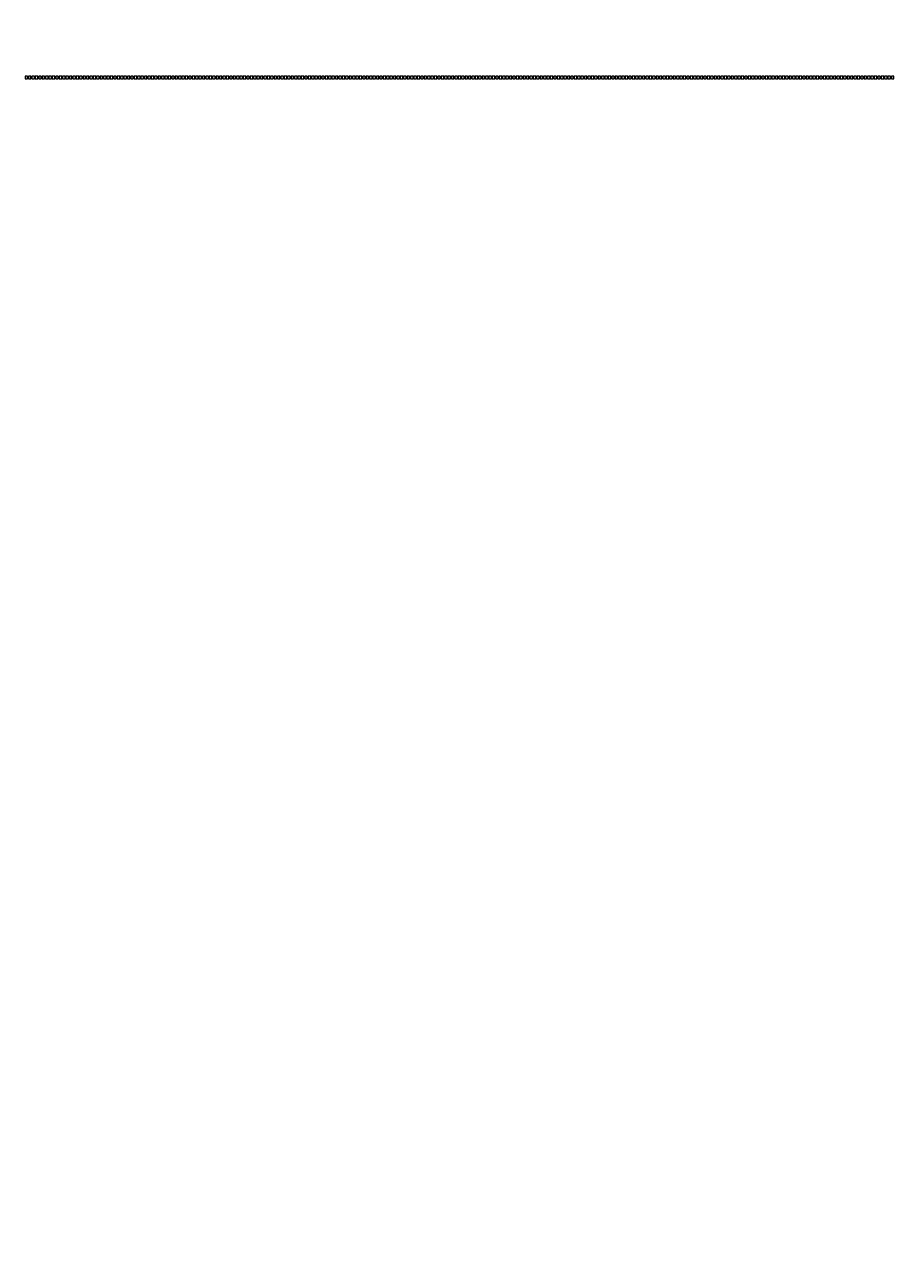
# Model space of a CAD drawing. Header units: inches. Extents: x 0 to 114300, y 0 to 114300.
# Drawn here: x 54996 to 56016, y 93016 to 94460 of the extents above; entities that cross this region are included whole.
import ezdxf

# ---------------------------------------------------------------- set-up
doc = ezdxf.new("R2010")
doc.units = ezdxf.units.IN
doc.header["$MEASUREMENT"] = 0

msp = doc.modelspace()

# ---------------------------------------------------------------- hatches: boundary and pattern name
h = msp.add_hatch()
h.set_pattern_fill('ANSI31', color=256, scale=100)
h.set_pattern_definition([(45, (-3636.992, -6350), (-8.8388348, 8.8388348), [])])
h.paths.add_polyline_path([(114300, 0), (0, 0), (0, 114300), (114300, 114300)])
edge = h.paths.add_edge_path(flags=16)
edge.add_arc((57150, 57150), 50800, 288.35844, 529.79531, ccw=False)
edge.add_line((73150, 8935.5), (41150, 8935.5))
edge.add_arc((57150, 57150), 50800, 190.20469, 251.64156, ccw=False)
edge.add_arc((57150, 57150), 50800, 169.79531, 190.20469, ccw=False)

# ---------------------------------------------------------------- linework, layer by layer
for points in [[(54999.9, 94396.7), (54999.9, 94399.7), (54996.9, 94399.7), (54996.9, 94396.7)], [(55003.9, 94396.7), (55003.9, 94399.7), (55000.9, 94399.7), (55000.9, 94396.7)], [(55007.9, 94396.7), (55007.9, 94399.7), (55004.9, 94399.7), (55004.9, 94396.7)], [(55011.9, 94396.7), (55011.9, 94399.7), (55008.9, 94399.7), (55008.9, 94396.7)], [(55015.9, 94396.7), (55015.9, 94399.7), (55012.9, 94399.7), (55012.9, 94396.7)], [(55019.9, 94396.7), (55019.9, 94399.7), (55016.9, 94399.7), (55016.9, 94396.7)], [(55023.9, 94396.7), (55023.9, 94399.7), (55020.9, 94399.7), (55020.9, 94396.7)], [(55027.9, 94396.7), (55027.9, 94399.7), (55024.9, 94399.7), (55024.9, 94396.7)], [(55031.9, 94396.7), (55031.9, 94399.7), (55028.9, 94399.7), (55028.9, 94396.7)], [(55035.9, 94396.7), (55035.9, 94399.7), (55032.9, 94399.7), (55032.9, 94396.7)], [(55039.9, 94396.7), (55039.9, 94399.7), (55036.9, 94399.7), (55036.9, 94396.7)], [(55043.9, 94396.7), (55043.9, 94399.7), (55040.9, 94399.7), (55040.9, 94396.7)], [(55047.9, 94396.7), (55047.9, 94399.7), (55044.9, 94399.7), (55044.9, 94396.7)], [(55051.9, 94396.7), (55051.9, 94399.7), (55048.9, 94399.7), (55048.9, 94396.7)], [(55055.9, 94396.7), (55055.9, 94399.7), (55052.9, 94399.7), (55052.9, 94396.7)], [(55059.9, 94396.7), (55059.9, 94399.7), (55056.9, 94399.7), (55056.9, 94396.7)], [(55063.9, 94396.7), (55063.9, 94399.7), (55060.9, 94399.7), (55060.9, 94396.7)], [(55067.9, 94396.7), (55067.9, 94399.7), (55064.9, 94399.7), (55064.9, 94396.7)], [(55071.9, 94396.7), (55071.9, 94399.7), (55068.9, 94399.7), (55068.9, 94396.7)], [(55075.9, 94396.7), (55075.9, 94399.7), (55072.9, 94399.7), (55072.9, 94396.7)], [(55079.9, 94396.7), (55079.9, 94399.7), (55076.9, 94399.7), (55076.9, 94396.7)], [(55083.9, 94396.7), (55083.9, 94399.7), (55080.9, 94399.7), (55080.9, 94396.7)], [(55087.9, 94396.7), (55087.9, 94399.7), (55084.9, 94399.7), (55084.9, 94396.7)], [(55091.9, 94396.7), (55091.9, 94399.7), (55088.9, 94399.7), (55088.9, 94396.7)], [(55095.9, 94396.7), (55095.9, 94399.7), (55092.9, 94399.7), (55092.9, 94396.7)], [(55099.9, 94396.7), (55099.9, 94399.7), (55096.9, 94399.7), (55096.9, 94396.7)], [(55103.9, 94396.7), (55103.9, 94399.7), (55100.9, 94399.7), (55100.9, 94396.7)], [(55107.9, 94396.7), (55107.9, 94399.7), (55104.9, 94399.7), (55104.9, 94396.7)], [(55111.9, 94396.7), (55111.9, 94399.7), (55108.9, 94399.7), (55108.9, 94396.7)], [(55115.9, 94396.7), (55115.9, 94399.7), (55112.9, 94399.7), (55112.9, 94396.7)], [(55119.9, 94396.7), (55119.9, 94399.7), (55116.9, 94399.7), (55116.9, 94396.7)], [(55123.9, 94396.7), (55123.9, 94399.7), (55120.9, 94399.7), (55120.9, 94396.7)], [(55127.9, 94396.7), (55127.9, 94399.7), (55124.9, 94399.7), (55124.9, 94396.7)], [(55131.9, 94396.7), (55131.9, 94399.7), (55128.9, 94399.7), (55128.9, 94396.7)], [(55135.9, 94396.7), (55135.9, 94399.7), (55132.9, 94399.7), (55132.9, 94396.7)], [(55139.9, 94396.7), (55139.9, 94399.7), (55136.9, 94399.7), (55136.9, 94396.7)], [(55143.9, 94396.7), (55143.9, 94399.7), (55140.9, 94399.7), (55140.9, 94396.7)], [(55147.9, 94396.7), (55147.9, 94399.7), (55144.9, 94399.7), (55144.9, 94396.7)], [(55151.9, 94396.7), (55151.9, 94399.7), (55148.9, 94399.7), (55148.9, 94396.7)], [(55155.9, 94396.7), (55155.9, 94399.7), (55152.9, 94399.7), (55152.9, 94396.7)], [(55159.9, 94396.7), (55159.9, 94399.7), (55156.9, 94399.7), (55156.9, 94396.7)], [(55163.9, 94396.7), (55163.9, 94399.7), (55160.9, 94399.7), (55160.9, 94396.7)], [(55167.9, 94396.7), (55167.9, 94399.7), (55164.9, 94399.7), (55164.9, 94396.7)], [(55171.9, 94396.7), (55171.9, 94399.7), (55168.9, 94399.7), (55168.9, 94396.7)], [(55175.9, 94396.7), (55175.9, 94399.7), (55172.9, 94399.7), (55172.9, 94396.7)], [(55179.9, 94396.7), (55179.9, 94399.7), (55176.9, 94399.7), (55176.9, 94396.7)], [(55183.9, 94396.7), (55183.9, 94399.7), (55180.9, 94399.7), (55180.9, 94396.7)], [(55187.9, 94396.7), (55187.9, 94399.7), (55184.9, 94399.7), (55184.9, 94396.7)], [(55191.9, 94396.7), (55191.9, 94399.7), (55188.9, 94399.7), (55188.9, 94396.7)], [(55195.9, 94396.7), (55195.9, 94399.7), (55192.9, 94399.7), (55192.9, 94396.7)], [(55199.9, 94396.7), (55199.9, 94399.7), (55196.9, 94399.7), (55196.9, 94396.7)], [(55203.9, 94396.7), (55203.9, 94399.7), (55200.9, 94399.7), (55200.9, 94396.7)], [(55207.9, 94396.7), (55207.9, 94399.7), (55204.9, 94399.7), (55204.9, 94396.7)], [(55211.9, 94396.7), (55211.9, 94399.7), (55208.9, 94399.7), (55208.9, 94396.7)], [(55215.9, 94396.7), (55215.9, 94399.7), (55212.9, 94399.7), (55212.9, 94396.7)], [(55219.9, 94396.7), (55219.9, 94399.7), (55216.9, 94399.7), (55216.9, 94396.7)], [(55223.9, 94396.7), (55223.9, 94399.7), (55220.9, 94399.7), (55220.9, 94396.7)], [(55227.9, 94396.7), (55227.9, 94399.7), (55224.9, 94399.7), (55224.9, 94396.7)], [(55231.9, 94396.7), (55231.9, 94399.7), (55228.9, 94399.7), (55228.9, 94396.7)], [(55235.9, 94396.7), (55235.9, 94399.7), (55232.9, 94399.7), (55232.9, 94396.7)], [(55239.9, 94396.7), (55239.9, 94399.7), (55236.9, 94399.7), (55236.9, 94396.7)], [(55243.9, 94396.7), (55243.9, 94399.7), (55240.9, 94399.7), (55240.9, 94396.7)], [(55247.9, 94396.7), (55247.9, 94399.7), (55244.9, 94399.7), (55244.9, 94396.7)], [(55251.9, 94396.7), (55251.9, 94399.7), (55248.9, 94399.7), (55248.9, 94396.7)], [(55255.9, 94396.7), (55255.9, 94399.7), (55252.9, 94399.7), (55252.9, 94396.7)], [(55259.9, 94396.7), (55259.9, 94399.7), (55256.9, 94399.7), (55256.9, 94396.7)], [(55263.9, 94396.7), (55263.9, 94399.7), (55260.9, 94399.7), (55260.9, 94396.7)], [(55267.9, 94396.7), (55267.9, 94399.7), (55264.9, 94399.7), (55264.9, 94396.7)], [(55271.9, 94396.7), (55271.9, 94399.7), (55268.9, 94399.7), (55268.9, 94396.7)], [(55275.9, 94396.7), (55275.9, 94399.7), (55272.9, 94399.7), (55272.9, 94396.7)], [(55279.9, 94396.7), (55279.9, 94399.7), (55276.9, 94399.7), (55276.9, 94396.7)], [(55283.9, 94396.7), (55283.9, 94399.7), (55280.9, 94399.7), (55280.9, 94396.7)], [(55287.9, 94396.7), (55287.9, 94399.7), (55284.9, 94399.7), (55284.9, 94396.7)], [(55291.9, 94396.7), (55291.9, 94399.7), (55288.9, 94399.7), (55288.9, 94396.7)], [(55295.9, 94396.7), (55295.9, 94399.7), (55292.9, 94399.7), (55292.9, 94396.7)], [(55299.9, 94396.7), (55299.9, 94399.7), (55296.9, 94399.7), (55296.9, 94396.7)], [(55303.9, 94396.7), (55303.9, 94399.7), (55300.9, 94399.7), (55300.9, 94396.7)], [(55307.9, 94396.7), (55307.9, 94399.7), (55304.9, 94399.7), (55304.9, 94396.7)], [(55311.9, 94396.7), (55311.9, 94399.7), (55308.9, 94399.7), (55308.9, 94396.7)], [(55315.9, 94396.7), (55315.9, 94399.7), (55312.9, 94399.7), (55312.9, 94396.7)], [(55319.9, 94396.7), (55319.9, 94399.7), (55316.9, 94399.7), (55316.9, 94396.7)], [(55323.9, 94396.7), (55323.9, 94399.7), (55320.9, 94399.7), (55320.9, 94396.7)], [(55327.9, 94396.7), (55327.9, 94399.7), (55324.9, 94399.7), (55324.9, 94396.7)], [(55331.9, 94396.7), (55331.9, 94399.7), (55328.9, 94399.7), (55328.9, 94396.7)], [(55335.9, 94396.7), (55335.9, 94399.7), (55332.9, 94399.7), (55332.9, 94396.7)], [(55339.9, 94396.7), (55339.9, 94399.7), (55336.9, 94399.7), (55336.9, 94396.7)], [(55343.9, 94396.7), (55343.9, 94399.7), (55340.9, 94399.7), (55340.9, 94396.7)], [(55347.9, 94396.7), (55347.9, 94399.7), (55344.9, 94399.7), (55344.9, 94396.7)], [(55351.9, 94396.7), (55351.9, 94399.7), (55348.9, 94399.7), (55348.9, 94396.7)], [(55355.9, 94396.7), (55355.9, 94399.7), (55352.9, 94399.7), (55352.9, 94396.7)], [(55359.9, 94396.7), (55359.9, 94399.7), (55356.9, 94399.7), (55356.9, 94396.7)], [(55363.9, 94396.7), (55363.9, 94399.7), (55360.9, 94399.7), (55360.9, 94396.7)], [(55367.9, 94396.7), (55367.9, 94399.7), (55364.9, 94399.7), (55364.9, 94396.7)], [(55371.9, 94396.7), (55371.9, 94399.7), (55368.9, 94399.7), (55368.9, 94396.7)], [(55375.9, 94396.7), (55375.9, 94399.7), (55372.9, 94399.7), (55372.9, 94396.7)], [(55379.9, 94396.7), (55379.9, 94399.7), (55376.9, 94399.7), (55376.9, 94396.7)], [(55383.9, 94396.7), (55383.9, 94399.7), (55380.9, 94399.7), (55380.9, 94396.7)], [(55387.9, 94396.7), (55387.9, 94399.7), (55384.9, 94399.7), (55384.9, 94396.7)], [(55391.9, 94396.7), (55391.9, 94399.7), (55388.9, 94399.7), (55388.9, 94396.7)], [(55395.9, 94396.7), (55395.9, 94399.7), (55392.9, 94399.7), (55392.9, 94396.7)], [(55399.9, 94396.7), (55399.9, 94399.7), (55396.9, 94399.7), (55396.9, 94396.7)], [(55403.9, 94396.7), (55403.9, 94399.7), (55400.9, 94399.7), (55400.9, 94396.7)], [(55407.9, 94396.7), (55407.9, 94399.7), (55404.9, 94399.7), (55404.9, 94396.7)], [(55411.9, 94396.7), (55411.9, 94399.7), (55408.9, 94399.7), (55408.9, 94396.7)], [(55415.9, 94396.7), (55415.9, 94399.7), (55412.9, 94399.7), (55412.9, 94396.7)], [(55419.9, 94396.7), (55419.9, 94399.7), (55416.9, 94399.7), (55416.9, 94396.7)], [(55423.9, 94396.7), (55423.9, 94399.7), (55420.9, 94399.7), (55420.9, 94396.7)], [(55427.9, 94396.7), (55427.9, 94399.7), (55424.9, 94399.7), (55424.9, 94396.7)], [(55431.9, 94396.7), (55431.9, 94399.7), (55428.9, 94399.7), (55428.9, 94396.7)], [(55435.9, 94396.7), (55435.9, 94399.7), (55432.9, 94399.7), (55432.9, 94396.7)], [(55439.9, 94396.7), (55439.9, 94399.7), (55436.9, 94399.7), (55436.9, 94396.7)], [(55443.9, 94396.7), (55443.9, 94399.7), (55440.9, 94399.7), (55440.9, 94396.7)], [(55447.9, 94396.7), (55447.9, 94399.7), (55444.9, 94399.7), (55444.9, 94396.7)], [(55451.9, 94396.7), (55451.9, 94399.7), (55448.9, 94399.7), (55448.9, 94396.7)], [(55455.9, 94396.7), (55455.9, 94399.7), (55452.9, 94399.7), (55452.9, 94396.7)], [(55459.9, 94396.7), (55459.9, 94399.7), (55456.9, 94399.7), (55456.9, 94396.7)], [(55463.9, 94396.7), (55463.9, 94399.7), (55460.9, 94399.7), (55460.9, 94396.7)], [(55467.9, 94396.7), (55467.9, 94399.7), (55464.9, 94399.7), (55464.9, 94396.7)], [(55471.9, 94396.7), (55471.9, 94399.7), (55468.9, 94399.7), (55468.9, 94396.7)], [(55475.9, 94396.7), (55475.9, 94399.7), (55472.9, 94399.7), (55472.9, 94396.7)], [(55479.9, 94396.7), (55479.9, 94399.7), (55476.9, 94399.7), (55476.9, 94396.7)], [(55483.9, 94396.7), (55483.9, 94399.7), (55480.9, 94399.7), (55480.9, 94396.7)], [(55487.9, 94396.7), (55487.9, 94399.7), (55484.9, 94399.7), (55484.9, 94396.7)], [(55491.9, 94396.7), (55491.9, 94399.7), (55488.9, 94399.7), (55488.9, 94396.7)], [(55495.9, 94396.7), (55495.9, 94399.7), (55492.9, 94399.7), (55492.9, 94396.7)], [(55499.9, 94396.7), (55499.9, 94399.7), (55496.9, 94399.7), (55496.9, 94396.7)], [(55503.9, 94396.7), (55503.9, 94399.7), (55500.9, 94399.7), (55500.9, 94396.7)], [(55507.9, 94396.7), (55507.9, 94399.7), (55504.9, 94399.7), (55504.9, 94396.7)], [(55511.9, 94396.7), (55511.9, 94399.7), (55508.9, 94399.7), (55508.9, 94396.7)], [(55515.9, 94396.7), (55515.9, 94399.7), (55512.9, 94399.7), (55512.9, 94396.7)], [(55519.9, 94396.7), (55519.9, 94399.7), (55516.9, 94399.7), (55516.9, 94396.7)], [(55523.9, 94396.7), (55523.9, 94399.7), (55520.9, 94399.7), (55520.9, 94396.7)], [(55527.9, 94396.7), (55527.9, 94399.7), (55524.9, 94399.7), (55524.9, 94396.7)], [(55531.9, 94396.7), (55531.9, 94399.7), (55528.9, 94399.7), (55528.9, 94396.7)], [(55535.9, 94396.7), (55535.9, 94399.7), (55532.9, 94399.7), (55532.9, 94396.7)], [(55539.9, 94396.7), (55539.9, 94399.7), (55536.9, 94399.7), (55536.9, 94396.7)], [(55543.9, 94396.7), (55543.9, 94399.7), (55540.9, 94399.7), (55540.9, 94396.7)], [(55547.9, 94396.7), (55547.9, 94399.7), (55544.9, 94399.7), (55544.9, 94396.7)], [(55551.9, 94396.7), (55551.9, 94399.7), (55548.9, 94399.7), (55548.9, 94396.7)], [(55555.9, 94396.7), (55555.9, 94399.7), (55552.9, 94399.7), (55552.9, 94396.7)], [(55559.9, 94396.7), (55559.9, 94399.7), (55556.9, 94399.7), (55556.9, 94396.7)], [(55563.9, 94396.7), (55563.9, 94399.7), (55560.9, 94399.7), (55560.9, 94396.7)], [(55567.9, 94396.7), (55567.9, 94399.7), (55564.9, 94399.7), (55564.9, 94396.7)], [(55571.9, 94396.7), (55571.9, 94399.7), (55568.9, 94399.7), (55568.9, 94396.7)], [(55575.9, 94396.7), (55575.9, 94399.7), (55572.9, 94399.7), (55572.9, 94396.7)], [(55579.9, 94396.7), (55579.9, 94399.7), (55576.9, 94399.7), (55576.9, 94396.7)], [(55583.9, 94396.7), (55583.9, 94399.7), (55580.9, 94399.7), (55580.9, 94396.7)], [(55587.9, 94396.7), (55587.9, 94399.7), (55584.9, 94399.7), (55584.9, 94396.7)], [(55591.9, 94396.7), (55591.9, 94399.7), (55588.9, 94399.7), (55588.9, 94396.7)], [(55595.9, 94396.7), (55595.9, 94399.7), (55592.9, 94399.7), (55592.9, 94396.7)], [(55599.9, 94396.7), (55599.9, 94399.7), (55596.9, 94399.7), (55596.9, 94396.7)], [(55603.9, 94396.7), (55603.9, 94399.7), (55600.9, 94399.7), (55600.9, 94396.7)], [(55607.9, 94396.7), (55607.9, 94399.7), (55604.9, 94399.7), (55604.9, 94396.7)], [(55611.9, 94396.7), (55611.9, 94399.7), (55608.9, 94399.7), (55608.9, 94396.7)], [(55615.9, 94396.7), (55615.9, 94399.7), (55612.9, 94399.7), (55612.9, 94396.7)], [(55619.9, 94396.7), (55619.9, 94399.7), (55616.9, 94399.7), (55616.9, 94396.7)], [(55623.9, 94396.7), (55623.9, 94399.7), (55620.9, 94399.7), (55620.9, 94396.7)], [(55627.9, 94396.7), (55627.9, 94399.7), (55624.9, 94399.7), (55624.9, 94396.7)], [(55631.9, 94396.7), (55631.9, 94399.7), (55628.9, 94399.7), (55628.9, 94396.7)], [(55635.9, 94396.7), (55635.9, 94399.7), (55632.9, 94399.7), (55632.9, 94396.7)], [(55639.9, 94396.7), (55639.9, 94399.7), (55636.9, 94399.7), (55636.9, 94396.7)], [(55643.9, 94396.7), (55643.9, 94399.7), (55640.9, 94399.7), (55640.9, 94396.7)], [(55647.9, 94396.7), (55647.9, 94399.7), (55644.9, 94399.7), (55644.9, 94396.7)], [(55651.9, 94396.7), (55651.9, 94399.7), (55648.9, 94399.7), (55648.9, 94396.7)], [(55655.9, 94396.7), (55655.9, 94399.7), (55652.9, 94399.7), (55652.9, 94396.7)], [(55659.9, 94396.7), (55659.9, 94399.7), (55656.9, 94399.7), (55656.9, 94396.7)], [(55663.9, 94396.7), (55663.9, 94399.7), (55660.9, 94399.7), (55660.9, 94396.7)], [(55667.9, 94396.7), (55667.9, 94399.7), (55664.9, 94399.7), (55664.9, 94396.7)], [(55671.9, 94396.7), (55671.9, 94399.7), (55668.9, 94399.7), (55668.9, 94396.7)], [(55675.9, 94396.7), (55675.9, 94399.7), (55672.9, 94399.7), (55672.9, 94396.7)], [(55679.9, 94396.7), (55679.9, 94399.7), (55676.9, 94399.7), (55676.9, 94396.7)], [(55683.9, 94396.7), (55683.9, 94399.7), (55680.9, 94399.7), (55680.9, 94396.7)], [(55687.9, 94396.7), (55687.9, 94399.7), (55684.9, 94399.7), (55684.9, 94396.7)], [(55691.9, 94396.7), (55691.9, 94399.7), (55688.9, 94399.7), (55688.9, 94396.7)], [(55695.9, 94396.7), (55695.9, 94399.7), (55692.9, 94399.7), (55692.9, 94396.7)], [(55699.9, 94396.7), (55699.9, 94399.7), (55696.9, 94399.7), (55696.9, 94396.7)], [(55703.9, 94396.7), (55703.9, 94399.7), (55700.9, 94399.7), (55700.9, 94396.7)], [(55707.9, 94396.7), (55707.9, 94399.7), (55704.9, 94399.7), (55704.9, 94396.7)], [(55711.9, 94396.7), (55711.9, 94399.7), (55708.9, 94399.7), (55708.9, 94396.7)], [(55715.9, 94396.7), (55715.9, 94399.7), (55712.9, 94399.7), (55712.9, 94396.7)], [(55719.9, 94396.7), (55719.9, 94399.7), (55716.9, 94399.7), (55716.9, 94396.7)], [(55723.9, 94396.7), (55723.9, 94399.7), (55720.9, 94399.7), (55720.9, 94396.7)], [(55727.9, 94396.7), (55727.9, 94399.7), (55724.9, 94399.7), (55724.9, 94396.7)], [(55731.9, 94396.7), (55731.9, 94399.7), (55728.9, 94399.7), (55728.9, 94396.7)], [(55735.9, 94396.7), (55735.9, 94399.7), (55732.9, 94399.7), (55732.9, 94396.7)], [(55739.9, 94396.7), (55739.9, 94399.7), (55736.9, 94399.7), (55736.9, 94396.7)], [(55743.9, 94396.7), (55743.9, 94399.7), (55740.9, 94399.7), (55740.9, 94396.7)], [(55747.9, 94396.7), (55747.9, 94399.7), (55744.9, 94399.7), (55744.9, 94396.7)], [(55751.9, 94396.7), (55751.9, 94399.7), (55748.9, 94399.7), (55748.9, 94396.7)], [(55755.9, 94396.7), (55755.9, 94399.7), (55752.9, 94399.7), (55752.9, 94396.7)], [(55759.9, 94396.7), (55759.9, 94399.7), (55756.9, 94399.7), (55756.9, 94396.7)], [(55763.9, 94396.7), (55763.9, 94399.7), (55760.9, 94399.7), (55760.9, 94396.7)], [(55767.9, 94396.7), (55767.9, 94399.7), (55764.9, 94399.7), (55764.9, 94396.7)], [(55771.9, 94396.7), (55771.9, 94399.7), (55768.9, 94399.7), (55768.9, 94396.7)], [(55775.9, 94396.7), (55775.9, 94399.7), (55772.9, 94399.7), (55772.9, 94396.7)], [(55779.9, 94396.7), (55779.9, 94399.7), (55776.9, 94399.7), (55776.9, 94396.7)], [(55783.9, 94396.7), (55783.9, 94399.7), (55780.9, 94399.7), (55780.9, 94396.7)], [(55787.9, 94396.7), (55787.9, 94399.7), (55784.9, 94399.7), (55784.9, 94396.7)], [(55791.9, 94396.7), (55791.9, 94399.7), (55788.9, 94399.7), (55788.9, 94396.7)], [(55795.9, 94396.7), (55795.9, 94399.7), (55792.9, 94399.7), (55792.9, 94396.7)], [(55799.9, 94396.7), (55799.9, 94399.7), (55796.9, 94399.7), (55796.9, 94396.7)], [(55803.9, 94396.7), (55803.9, 94399.7), (55800.9, 94399.7), (55800.9, 94396.7)], [(55807.9, 94396.7), (55807.9, 94399.7), (55804.9, 94399.7), (55804.9, 94396.7)], [(55811.9, 94396.7), (55811.9, 94399.7), (55808.9, 94399.7), (55808.9, 94396.7)], [(55815.9, 94396.7), (55815.9, 94399.7), (55812.9, 94399.7), (55812.9, 94396.7)], [(55819.9, 94396.7), (55819.9, 94399.7), (55816.9, 94399.7), (55816.9, 94396.7)], [(55823.9, 94396.7), (55823.9, 94399.7), (55820.9, 94399.7), (55820.9, 94396.7)], [(55827.9, 94396.7), (55827.9, 94399.7), (55824.9, 94399.7), (55824.9, 94396.7)], [(55831.9, 94396.7), (55831.9, 94399.7), (55828.9, 94399.7), (55828.9, 94396.7)], [(55835.9, 94396.7), (55835.9, 94399.7), (55832.9, 94399.7), (55832.9, 94396.7)], [(55839.9, 94396.7), (55839.9, 94399.7), (55836.9, 94399.7), (55836.9, 94396.7)], [(55843.9, 94396.7), (55843.9, 94399.7), (55840.9, 94399.7), (55840.9, 94396.7)], [(55847.9, 94396.7), (55847.9, 94399.7), (55844.9, 94399.7), (55844.9, 94396.7)], [(55851.9, 94396.7), (55851.9, 94399.7), (55848.9, 94399.7), (55848.9, 94396.7)], [(55855.9, 94396.7), (55855.9, 94399.7), (55852.9, 94399.7), (55852.9, 94396.7)], [(55859.9, 94396.7), (55859.9, 94399.7), (55856.9, 94399.7), (55856.9, 94396.7)], [(55863.9, 94396.7), (55863.9, 94399.7), (55860.9, 94399.7), (55860.9, 94396.7)], [(55867.9, 94396.7), (55867.9, 94399.7), (55864.9, 94399.7), (55864.9, 94396.7)], [(55871.9, 94396.7), (55871.9, 94399.7), (55868.9, 94399.7), (55868.9, 94396.7)], [(55875.9, 94396.7), (55875.9, 94399.7), (55872.9, 94399.7), (55872.9, 94396.7)], [(55879.9, 94396.7), (55879.9, 94399.7), (55876.9, 94399.7), (55876.9, 94396.7)], [(55883.9, 94396.7), (55883.9, 94399.7), (55880.9, 94399.7), (55880.9, 94396.7)], [(55887.9, 94396.7), (55887.9, 94399.7), (55884.9, 94399.7), (55884.9, 94396.7)], [(55891.9, 94396.7), (55891.9, 94399.7), (55888.9, 94399.7), (55888.9, 94396.7)], [(55895.9, 94396.7), (55895.9, 94399.7), (55892.9, 94399.7), (55892.9, 94396.7)], [(55899.9, 94396.7), (55899.9, 94399.7), (55896.9, 94399.7), (55896.9, 94396.7)], [(55903.9, 94396.7), (55903.9, 94399.7), (55900.9, 94399.7), (55900.9, 94396.7)], [(55907.9, 94396.7), (55907.9, 94399.7), (55904.9, 94399.7), (55904.9, 94396.7)], [(55911.9, 94396.7), (55911.9, 94399.7), (55908.9, 94399.7), (55908.9, 94396.7)], [(55915.9, 94396.7), (55915.9, 94399.7), (55912.9, 94399.7), (55912.9, 94396.7)], [(55919.9, 94396.7), (55919.9, 94399.7), (55916.9, 94399.7), (55916.9, 94396.7)], [(55923.9, 94396.7), (55923.9, 94399.7), (55920.9, 94399.7), (55920.9, 94396.7)], [(55927.9, 94396.7), (55927.9, 94399.7), (55924.9, 94399.7), (55924.9, 94396.7)], [(55931.9, 94396.7), (55931.9, 94399.7), (55928.9, 94399.7), (55928.9, 94396.7)], [(55935.9, 94396.7), (55935.9, 94399.7), (55932.9, 94399.7), (55932.9, 94396.7)], [(55939.9, 94396.7), (55939.9, 94399.7), (55936.9, 94399.7), (55936.9, 94396.7)], [(55943.9, 94396.7), (55943.9, 94399.7), (55940.9, 94399.7), (55940.9, 94396.7)], [(55947.9, 94396.7), (55947.9, 94399.7), (55944.9, 94399.7), (55944.9, 94396.7)], [(55951.9, 94396.7), (55951.9, 94399.7), (55948.9, 94399.7), (55948.9, 94396.7)], [(55955.9, 94396.7), (55955.9, 94399.7), (55952.9, 94399.7), (55952.9, 94396.7)], [(55959.9, 94396.7), (55959.9, 94399.7), (55956.9, 94399.7), (55956.9, 94396.7)], [(55963.9, 94396.7), (55963.9, 94399.7), (55960.9, 94399.7), (55960.9, 94396.7)], [(55967.9, 94396.7), (55967.9, 94399.7), (55964.9, 94399.7), (55964.9, 94396.7)], [(55971.9, 94396.7), (55971.9, 94399.7), (55968.9, 94399.7), (55968.9, 94396.7)], [(55975.9, 94396.7), (55975.9, 94399.7), (55972.9, 94399.7), (55972.9, 94396.7)], [(55979.9, 94396.7), (55979.9, 94399.7), (55976.9, 94399.7), (55976.9, 94396.7)], [(55983.9, 94396.7), (55983.9, 94399.7), (55980.9, 94399.7), (55980.9, 94396.7)], [(55987.9, 94396.7), (55987.9, 94399.7), (55984.9, 94399.7), (55984.9, 94396.7)], [(55991.9, 94396.7), (55991.9, 94399.7), (55988.9, 94399.7), (55988.9, 94396.7)], [(55995.9, 94396.7), (55995.9, 94399.7), (55992.9, 94399.7), (55992.9, 94396.7)], [(55999.9, 94396.7), (55999.9, 94399.7), (55996.9, 94399.7), (55996.9, 94396.7)], [(56003.9, 94396.7), (56003.9, 94399.7), (56000.9, 94399.7), (56000.9, 94396.7)], [(56007.9, 94396.7), (56007.9, 94399.7), (56004.9, 94399.7), (56004.9, 94396.7)], [(56011.9, 94396.7), (56011.9, 94399.7), (56008.9, 94399.7), (56008.9, 94396.7)], [(56015.9, 94396.7), (56015.9, 94399.7), (56012.9, 94399.7), (56012.9, 94396.7)]]:
    msp.add_lwpolyline(points, close=True)

doc.saveas('drawing.dxf')
